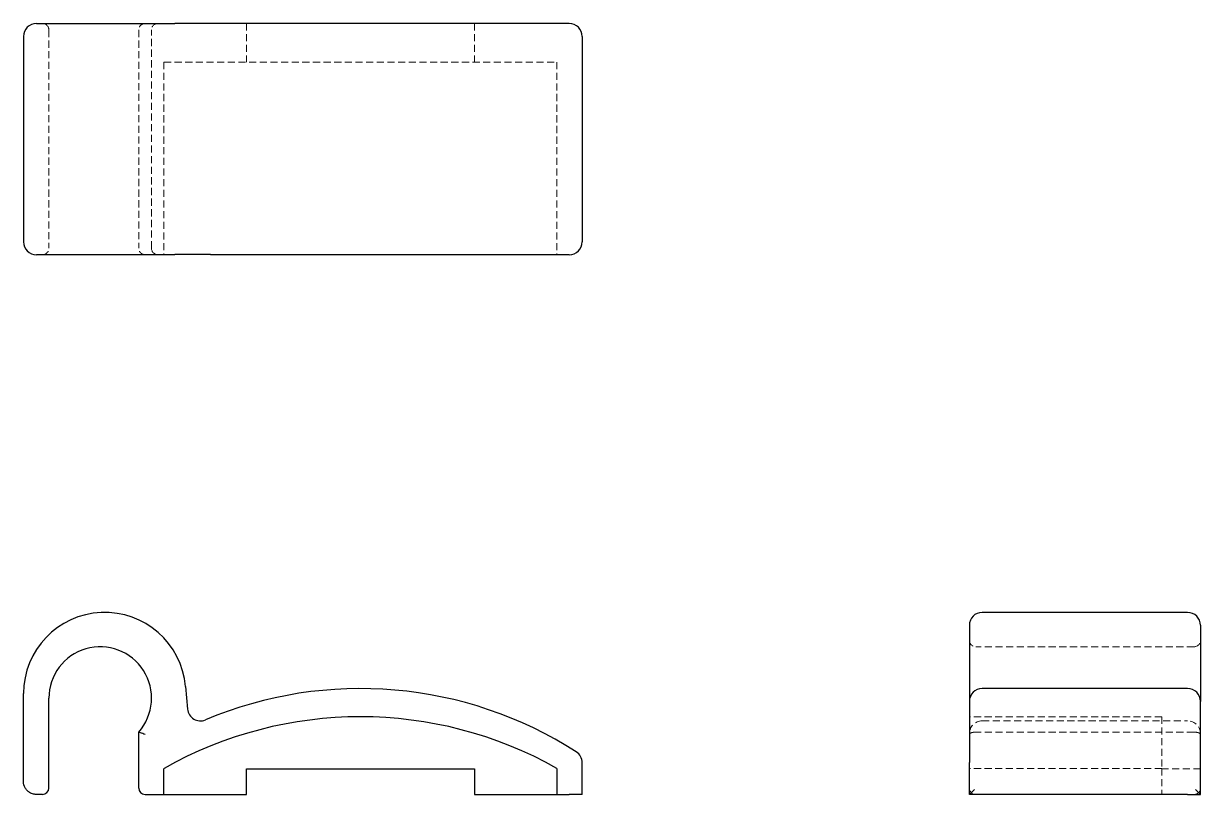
# Model space of a CAD drawing. Header units: millimetres. Extents: x 33 to 244, y 41 to 179.
import ezdxf

# ---------------------------------------------------------------- set-up
doc = ezdxf.new("R2010")
doc.units = ezdxf.units.MM
doc.linetypes.add('HIDDEN', pattern=[1.905, 1.27, -0.635])

msp = doc.modelspace()

# ---------------------------------------------------------------- linework, layer by layer
at = {"color": 7, "linetype": 'Continuous', "lineweight": 25}
for p, q in [((35.3, 178.68), (59.72, 178.68)), ((59.72, 178.68), (60.08, 178.68)), ((66.44, 178.68), (60.08, 178.68)), ((130.7, 178.68), (66.44, 178.68)), ((33, 176.39), (33, 139.61)), ((133, 176.39), (133, 139.61)), ((35.3, 137.32), (59.72, 137.32)), ((59.72, 137.32), (60.08, 137.32)), ((66.44, 137.32), (60.08, 137.32)), ((66.44, 137.32), (130.7, 137.32)), ((241.39, 73.29), (204.61, 73.29)), ((202.32, 70.99), (202.32, 59.82)), ((243.68, 70.99), (243.68, 59.82)), ((62.01, 60.02), (62.37, 55.98)), ((202.32, 59.82), (202.32, 57.37)), ((241.39, 59.67), (204.61, 59.67)), ((243.68, 59.82), (243.68, 57.37)), ((33, 43.01), (33, 58.76)), ((37.53, 41.86), (37.53, 57.95)), ((202.32, 57.37), (202.32, 46.4)), ((243.68, 46.4), (243.68, 57.37)), ((53.62, 41.86), (53.62, 51.86)), ((133, 40.71), (133, 46.4)), ((202.32, 40.71), (202.32, 46.4)), ((243.68, 40.71), (243.68, 46.4)), ((58.14, 40.71), (58.14, 45.37)), ((72.91, 45.3), (113.71, 45.3)), ((72.91, 40.71), (72.91, 45.3)), ((113.71, 45.3), (113.71, 40.71)), ((128.47, 45.37), (128.47, 40.71)), ((36.38, 40.71), (35.3, 40.71)), ((54.77, 40.71), (58.14, 40.71)), ((58.14, 40.71), (72.91, 40.71)), ((113.71, 40.71), (128.47, 40.71)), ((128.47, 40.71), (130.7, 40.71)), ((133, 40.71), (130.7, 40.71)), ((204.61, 40.71), (202.32, 40.71)), ((241.39, 40.71), (204.61, 40.71)), ((241.39, 40.71), (243.68, 40.71))]:
    msp.add_line(p, q, dxfattribs=at)
at = {"color": 7, "linetype": 'HIDDEN', "lineweight": 18}
for p, q in [((37.53, 177.54), (37.53, 138.46)), ((53.62, 177.54), (53.62, 138.46)), ((55.91, 138.46), (55.91, 177.54)), ((72.91, 178.68), (72.91, 171.79)), ((113.71, 178.68), (113.71, 171.79)), ((58.14, 171.79), (128.47, 171.79)), ((58.14, 171.79), (58.14, 137.32)), ((128.47, 171.79), (128.47, 137.32)), ((242.54, 67.14), (203.46, 67.14)), ((236.79, 54.61), (202.32, 54.61)), ((204.61, 53.88), (241.39, 53.88)), ((236.79, 54.61), (236.79, 45.37)), ((242.54, 51.86), (203.46, 51.86)), ((236.79, 45.37), (202.32, 45.37)), ((236.79, 45.37), (236.79, 40.71)), ((243.68, 45.3), (236.79, 45.3)), ((202.32, 40.71), (203.46, 41.86)), ((243.68, 40.71), (242.54, 41.86))]:
    msp.add_line(p, q, dxfattribs=at)
at = {"color": 7, "linetype": 'Continuous', "lineweight": 25}
for centre, radius, start, end in [((35.3, 176.39), 2.3, 90, 180), ((130.7, 176.39), 2.3, 0, 90), ((35.3, 139.61), 2.3, 180, 270), ((130.7, 139.61), 2.3, 270, 0), ((47.53, 58.76), 14.53, 5, 180), ((204.61, 70.99), 2.3, 90, 180), ((241.39, 70.99), 2.3, 0, 90), ((46.72, 57.95), 9.19, 318.5904, 180), ((93.31, -11.86), 71.52, 57.305, 112.8381), ((204.61, 57.37), 2.3, 90, 180), ((241.39, 57.37), 2.3, 0, 90), ((64.66, 56.18), 2.3, 185, 292.8381), ((93.31, -16.91), 71.52, 60.5515, 119.4485), ((130.7, 46.4), 2.3, 0, 57.305), ((36.38, 41.86), 1.15, 270, 0), ((54.77, 41.86), 1.15, 180, 270)]:
    msp.add_arc(centre, radius, start, end, dxfattribs=at)
at = {"color": 7, "linetype": 'HIDDEN', "lineweight": 18}
for centre, radius, start, end in [((36.38, 177.54), 1.15, 0, 90), ((57.06, 177.54), 1.15, 90, 180), ((36.38, 138.46), 1.15, 270, 0), ((57.06, 138.46), 1.15, 180, 270), ((203.46, 68.29), 1.15, 180, 270), ((242.54, 68.29), 1.15, 270, 0), ((204.61, 51.58), 2.3, 90, 180), ((241.39, 51.58), 2.3, 0, 90), ((203.46, 41.86), 1.15, 180, 270), ((242.54, 41.86), 1.15, 270, 0)]:
    msp.add_arc(centre, radius, start, end, dxfattribs=at)
for points in [[(54.77, 178.68), (54.62, 178.68), (54.47, 178.66), (54.19, 178.54), (54.06, 178.46), (53.85, 178.25), (53.76, 178.12), (53.65, 177.84), (53.62, 177.69), (53.62, 177.54)], [(54.77, 137.32), (54.62, 137.32), (54.47, 137.34), (54.19, 137.46), (54.06, 137.54), (53.85, 137.75), (53.76, 137.88), (53.65, 138.16), (53.62, 138.31), (53.62, 138.46)], [(202.32, 51.44), (202.32, 51.5), (202.34, 51.55), (202.46, 51.65), (202.54, 51.7), (202.75, 51.78), (202.88, 51.81), (203.16, 51.85), (203.31, 51.86), (203.46, 51.86)], [(243.68, 51.44), (243.68, 51.5), (243.66, 51.55), (243.54, 51.65), (243.46, 51.7), (243.25, 51.78), (243.12, 51.81), (242.84, 51.85), (242.69, 51.86), (242.54, 51.86)]]:
    msp.add_open_spline(points, degree=3, knots=[0, 0, 0, 0, 0.25, 0.25, 0.5, 0.5, 0.75, 0.75, 1, 1, 1, 1], dxfattribs=at)
at = {"color": 7, "linetype": 'Continuous', "lineweight": 25}
for points, knots in [([(54.77, 51.44), (54.62, 51.5), (54.47, 51.55), (54.19, 51.65), (54.06, 51.7), (53.85, 51.78), (53.76, 51.81), (53.65, 51.85), (53.62, 51.86), (53.62, 51.86)], [0, 0, 0, 0, 0.25, 0.25, 0.5, 0.5, 0.75, 0.75, 1, 1, 1, 1]), ([(35.3, 40.71), (35.22, 40.71), (35.15, 40.71), (34.98, 40.73), (34.89, 40.74), (34.69, 40.79), (34.57, 40.82), (34.32, 40.92), (34.18, 40.99), (33.91, 41.17), (33.77, 41.28), (33.51, 41.55), (33.4, 41.7), (33.11, 42.21), (33, 42.61), (33, 43.01)], [0, 0, 0, 0, 0.125, 0.125, 0.25, 0.25, 0.375, 0.375, 0.5, 0.5, 0.625, 0.625, 0.75, 0.75, 1, 1, 1, 1])]:
    msp.add_open_spline(points, degree=3, knots=knots, dxfattribs=at)

doc.saveas('drawing.dxf')
